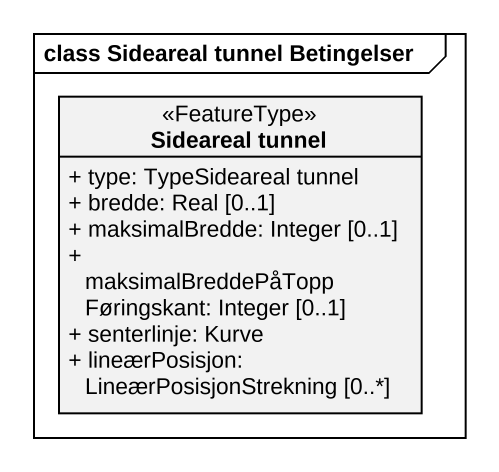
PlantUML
@startuml
mainframe class Sideareal tunnel Betingelser
hide circle
hide empty members
skinparam classAttributeIconSize 0
class "Sideareal tunnel" as Sideareal_tunnel <<FeatureType>> {
  + type: TypeSideareal tunnel
  + bredde: Real [0..1]
  + maksimalBredde: Integer [0..1]
  + maksimalBreddePåToppFøringskant: Integer [0..1]
  + senterlinje: Kurve
  + lineærPosisjon: LineærPosisjonStrekning [0..*]
}
@enduml
